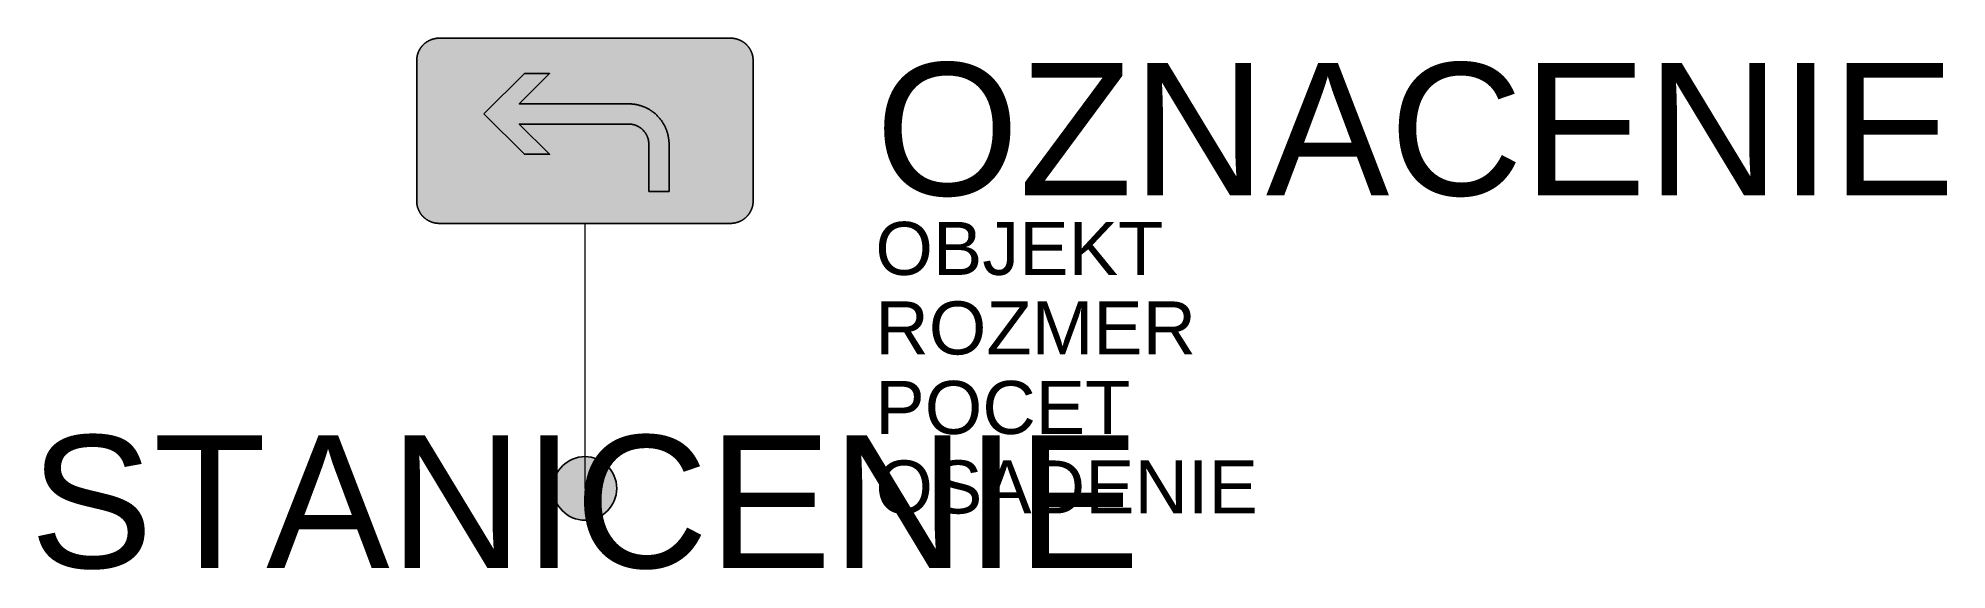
# Model space of a CAD drawing. Header units: metres. Extents: x -10.3 to 25.7, y -1.5 to 8.5.
import ezdxf
from ezdxf.enums import TextEntityAlignment as Align

# ---------------------------------------------------------------- set-up
doc = ezdxf.new("R2010")
doc.units = ezdxf.units.M
doc.layers.get('Defpoints').update_dxf_attribs({"color": 140, "lineweight": 5})
doc.styles.get("Standard").update_dxf_attribs({"font": 'arial.ttf'})

msp = doc.modelspace()

# ---------------------------------------------------------------- hatches: boundary and pattern name
at = {"true_color": 0xf1efea}
msp.add_hatch(color=7, dxfattribs=at).paths.add_polyline_path([(-2.752, 5), (-2.757, 5), (-2.762, 5), (-2.767, 5), (-2.773, 5), (-2.778, 5.001), (-2.783, 5.001), (-2.788, 5.002), (-2.793, 5.002), (-2.799, 5.003), (-2.804, 5.003), (-2.809, 5.004), (-2.814, 5.005), (-2.819, 5.005), (-2.824, 5.006), (-2.83, 5.007), (-2.835, 5.008), (-2.84, 5.009), (-2.845, 5.01), (-2.85, 5.012), (-2.855, 5.013), (-2.86, 5.014), (-2.865, 5.015), (-2.87, 5.017), (-2.875, 5.018), (-2.88, 5.02), (-2.885, 5.021), (-2.89, 5.023), (-2.894, 5.025), (-2.899, 5.027), (-2.904, 5.028), (-2.909, 5.03), (-2.914, 5.032), (-2.918, 5.034), (-2.923, 5.036), (-2.928, 5.038), (-2.933, 5.041), (-2.937, 5.043), (-2.942, 5.045), (-2.946, 5.047), (-2.951, 5.05), (-2.956, 5.052), (-2.96, 5.055), (-2.965, 5.057), (-2.969, 5.06), (-2.973, 5.063), (-2.978, 5.065), (-2.982, 5.068), (-2.987, 5.071), (-2.991, 5.074), (-2.995, 5.077), (-2.999, 5.08), (-3.004, 5.083), (-3.008, 5.086), (-3.012, 5.089), (-3.016, 5.093), (-3.02, 5.096), (-3.024, 5.099), (-3.028, 5.103), (-3.032, 5.106), (-3.036, 5.109), (-3.04, 5.113), (-3.044, 5.117), (-3.047, 5.12), (-3.051, 5.124), (-3.055, 5.128), (-3.058, 5.131), (-3.062, 5.135), (-3.065, 5.139), (-3.069, 5.143), (-3.072, 5.147), (-3.076, 5.151), (-3.079, 5.155), (-3.082, 5.159), (-3.086, 5.163), (-3.089, 5.167), (-3.092, 5.171), (-3.095, 5.176), (-3.098, 5.18), (-3.101, 5.184), (-3.104, 5.188), (-3.107, 5.193), (-3.109, 5.197), (-3.112, 5.201), (-3.115, 5.206), (-3.118, 5.21), (-3.12, 5.215), (-3.123, 5.219), (-3.125, 5.224), (-3.128, 5.229), (-3.13, 5.233), (-3.132, 5.238), (-3.134, 5.242), (-3.137, 5.247), (-3.139, 5.252), (-3.141, 5.256), (-3.143, 5.261), (-3.145, 5.266), (-3.147, 5.271), (-3.148, 5.276), (-3.15, 5.281), (-3.152, 5.285), (-3.154, 5.29), (-3.155, 5.295), (-3.157, 5.3), (-3.158, 5.305), (-3.16, 5.31), (-3.161, 5.315), (-3.162, 5.32), (-3.164, 5.325), (-3.165, 5.33), (-3.166, 5.335), (-3.167, 5.34), (-3.168, 5.345), (-3.169, 5.351), (-3.17, 5.356), (-3.17, 5.361), (-3.171, 5.366), (-3.172, 5.371), (-3.172, 5.376), (-3.173, 5.381), (-3.173, 5.387), (-3.174, 5.392), (-3.174, 5.397), (-3.174, 5.402), (-3.175, 5.408), (-3.175, 5.413), (-3.175, 5.418), (-3.175, 5.423), (-3.175, 8.069), (-3.175, 8.074), (-3.175, 8.08), (-3.175, 8.085), (-3.174, 8.09), (-3.174, 8.095), (-3.174, 8.101), (-3.173, 8.106), (-3.173, 8.111), (-3.172, 8.116), (-3.172, 8.121), (-3.171, 8.126), (-3.17, 8.132), (-3.17, 8.137), (-3.169, 8.142), (-3.168, 8.147), (-3.167, 8.152), (-3.166, 8.157), (-3.165, 8.162), (-3.164, 8.167), (-3.162, 8.172), (-3.161, 8.177), (-3.16, 8.182), (-3.158, 8.187), (-3.157, 8.192), (-3.155, 8.197), (-3.154, 8.202), (-3.152, 8.207), (-3.15, 8.212), (-3.148, 8.217), (-3.147, 8.222), (-3.145, 8.226), (-3.143, 8.231), (-3.141, 8.236), (-3.139, 8.241), (-3.137, 8.245), (-3.134, 8.25), (-3.132, 8.255), (-3.13, 8.259), (-3.128, 8.264), (-3.125, 8.268), (-3.123, 8.273), (-3.12, 8.278), (-3.118, 8.282), (-3.115, 8.286), (-3.112, 8.291), (-3.109, 8.295), (-3.107, 8.3), (-3.104, 8.304), (-3.101, 8.308), (-3.098, 8.313), (-3.095, 8.317), (-3.092, 8.321), (-3.089, 8.325), (-3.086, 8.329), (-3.082, 8.333), (-3.079, 8.337), (-3.076, 8.341), (-3.072, 8.345), (-3.069, 8.349), (-3.065, 8.353), (-3.062, 8.357), (-3.058, 8.361), (-3.055, 8.365), (-3.051, 8.368), (-3.047, 8.372), (-3.044, 8.376), (-3.04, 8.379), (-3.036, 8.383), (-3.032, 8.386), (-3.028, 8.39), (-3.024, 8.393), (-3.02, 8.397), (-3.016, 8.4), (-3.012, 8.403), (-3.008, 8.406), (-3.004, 8.409), (-2.999, 8.412), (-2.995, 8.415), (-2.991, 8.418), (-2.987, 8.421), (-2.982, 8.424), (-2.978, 8.427), (-2.973, 8.43), (-2.969, 8.432), (-2.965, 8.435), (-2.96, 8.438), (-2.956, 8.44), (-2.951, 8.443), (-2.946, 8.445), (-2.942, 8.447), (-2.937, 8.45), (-2.933, 8.452), (-2.928, 8.454), (-2.923, 8.456), (-2.918, 8.458), (-2.914, 8.46), (-2.909, 8.462), (-2.904, 8.464), (-2.899, 8.466), (-2.894, 8.468), (-2.89, 8.469), (-2.885, 8.471), (-2.88, 8.473), (-2.875, 8.474), (-2.87, 8.476), (-2.865, 8.477), (-2.86, 8.478), (-2.855, 8.48), (-2.85, 8.481), (-2.845, 8.482), (-2.84, 8.483), (-2.835, 8.484), (-2.83, 8.485), (-2.824, 8.486), (-2.819, 8.487), (-2.814, 8.488), (-2.809, 8.489), (-2.804, 8.489), (-2.799, 8.49), (-2.793, 8.49), (-2.788, 8.491), (-2.783, 8.491), (-2.778, 8.492), (-2.773, 8.492), (-2.767, 8.492), (-2.762, 8.492), (-2.757, 8.492), (-2.752, 8.492), (2.752, 8.493), (2.757, 8.492), (2.762, 8.492), (2.767, 8.492), (2.773, 8.492), (2.778, 8.492), (2.783, 8.491), (2.788, 8.491), (2.793, 8.49), (2.799, 8.49), (2.804, 8.489), (2.809, 8.489), (2.814, 8.488), (2.819, 8.487), (2.824, 8.486), (2.83, 8.485), (2.835, 8.484), (2.84, 8.483), (2.845, 8.482), (2.85, 8.481), (2.855, 8.48), (2.86, 8.478), (2.865, 8.477), (2.87, 8.476), (2.875, 8.474), (2.88, 8.473), (2.885, 8.471), (2.89, 8.469), (2.894, 8.468), (2.899, 8.466), (2.904, 8.464), (2.909, 8.462), (2.914, 8.46), (2.918, 8.458), (2.923, 8.456), (2.928, 8.454), (2.933, 8.452), (2.937, 8.45), (2.942, 8.447), (2.946, 8.445), (2.951, 8.443), (2.956, 8.44), (2.96, 8.438), (2.965, 8.435), (2.969, 8.432), (2.973, 8.43), (2.978, 8.427), (2.982, 8.424), (2.987, 8.421), (2.991, 8.418), (2.995, 8.415), (2.999, 8.412), (3.003, 8.409), (3.008, 8.406), (3.012, 8.403), (3.016, 8.4), (3.02, 8.397), (3.024, 8.393), (3.028, 8.39), (3.032, 8.386), (3.036, 8.383), (3.04, 8.379), (3.044, 8.376), (3.047, 8.372), (3.051, 8.368), (3.055, 8.365), (3.058, 8.361), (3.062, 8.357), (3.065, 8.353), (3.069, 8.349), (3.072, 8.345), (3.076, 8.341), (3.079, 8.337), (3.082, 8.333), (3.086, 8.329), (3.089, 8.325), (3.092, 8.321), (3.095, 8.317), (3.098, 8.313), (3.101, 8.308), (3.104, 8.304), (3.107, 8.3), (3.109, 8.295), (3.112, 8.291), (3.115, 8.286), (3.118, 8.282), (3.12, 8.278), (3.123, 8.273), (3.125, 8.268), (3.128, 8.264), (3.13, 8.259), (3.132, 8.255), (3.134, 8.25), (3.137, 8.245), (3.139, 8.241), (3.141, 8.236), (3.143, 8.231), (3.145, 8.226), (3.147, 8.222), (3.148, 8.217), (3.15, 8.212), (3.152, 8.207), (3.154, 8.202), (3.155, 8.197), (3.157, 8.192), (3.158, 8.187), (3.16, 8.182), (3.161, 8.177), (3.162, 8.172), (3.163, 8.167), (3.165, 8.162), (3.166, 8.157), (3.167, 8.152), (3.168, 8.147), (3.169, 8.142), (3.17, 8.137), (3.17, 8.132), (3.171, 8.126), (3.172, 8.121), (3.172, 8.116), (3.173, 8.111), (3.173, 8.106), (3.174, 8.101), (3.174, 8.095), (3.174, 8.09), (3.175, 8.085), (3.175, 8.08), (3.175, 8.074), (3.175, 8.069), (3.175, 5.423), (3.175, 5.418), (3.175, 5.413), (3.175, 5.408), (3.174, 5.402), (3.174, 5.397), (3.174, 5.392), (3.173, 5.387), (3.173, 5.381), (3.172, 5.376), (3.172, 5.371), (3.171, 5.366), (3.17, 5.361), (3.17, 5.356), (3.169, 5.351), (3.168, 5.345), (3.167, 5.34), (3.166, 5.335), (3.165, 5.33), (3.163, 5.325), (3.162, 5.32), (3.161, 5.315), (3.16, 5.31), (3.158, 5.305), (3.157, 5.3), (3.155, 5.295), (3.154, 5.29), (3.152, 5.285), (3.15, 5.281), (3.148, 5.276), (3.147, 5.271), (3.145, 5.266), (3.143, 5.261), (3.141, 5.256), (3.139, 5.252), (3.137, 5.247), (3.134, 5.242), (3.132, 5.238), (3.13, 5.233), (3.128, 5.229), (3.125, 5.224), (3.123, 5.219), (3.12, 5.215), (3.118, 5.21), (3.115, 5.206), (3.112, 5.201), (3.109, 5.197), (3.107, 5.193), (3.104, 5.188), (3.101, 5.184), (3.098, 5.18), (3.095, 5.176), (3.092, 5.171), (3.089, 5.167), (3.086, 5.163), (3.082, 5.159), (3.079, 5.155), (3.076, 5.151), (3.072, 5.147), (3.069, 5.143), (3.065, 5.139), (3.062, 5.135), (3.058, 5.131), (3.055, 5.128), (3.051, 5.124), (3.047, 5.12), (3.044, 5.117), (3.04, 5.113), (3.036, 5.109), (3.032, 5.106), (3.028, 5.103), (3.024, 5.099), (3.02, 5.096), (3.016, 5.093), (3.012, 5.089), (3.008, 5.086), (3.003, 5.083), (2.999, 5.08), (2.995, 5.077), (2.991, 5.074), (2.987, 5.071), (2.982, 5.068), (2.978, 5.065), (2.973, 5.063), (2.969, 5.06), (2.965, 5.057), (2.96, 5.055), (2.956, 5.052), (2.951, 5.05), (2.946, 5.047), (2.942, 5.045), (2.937, 5.043), (2.933, 5.041), (2.928, 5.038), (2.923, 5.036), (2.918, 5.034), (2.914, 5.032), (2.909, 5.03), (2.904, 5.028), (2.899, 5.027), (2.894, 5.025), (2.89, 5.023), (2.885, 5.021), (2.88, 5.02), (2.875, 5.018), (2.87, 5.017), (2.865, 5.015), (2.86, 5.014), (2.855, 5.013), (2.85, 5.012), (2.845, 5.01), (2.84, 5.009), (2.835, 5.008), (2.83, 5.007), (2.824, 5.006), (2.819, 5.005), (2.814, 5.005), (2.809, 5.004), (2.804, 5.003), (2.799, 5.003), (2.793, 5.002), (2.788, 5.002), (2.783, 5.001), (2.778, 5.001), (2.773, 5), (2.767, 5), (2.762, 5), (2.757, 5), (2.752, 5)])
at = {"true_color": 0x9b9b9b}
h = msp.add_hatch(color=253, dxfattribs=at)
h.paths.add_polyline_path([(-2.752, 5.106), (-2.76, 5.106), (-2.768, 5.106), (-2.776, 5.107), (-2.784, 5.107), (-2.792, 5.108), (-2.8, 5.109), (-2.808, 5.111), (-2.816, 5.112), (-2.823, 5.114), (-2.831, 5.116), (-2.839, 5.118), (-2.846, 5.12), (-2.854, 5.122), (-2.861, 5.125), (-2.868, 5.128), (-2.875, 5.131), (-2.882, 5.134), (-2.889, 5.137), (-2.896, 5.141), (-2.903, 5.144), (-2.91, 5.148), (-2.916, 5.152), (-2.923, 5.156), (-2.929, 5.16), (-2.935, 5.164), (-2.942, 5.169), (-2.948, 5.174), (-2.954, 5.178), (-2.959, 5.183), (-2.965, 5.188), (-2.971, 5.193), (-2.976, 5.199), (-2.981, 5.204), (-2.987, 5.21), (-2.992, 5.215), (-2.997, 5.221), (-3.001, 5.227), (-3.006, 5.233), (-3.011, 5.239), (-3.015, 5.246), (-3.019, 5.252), (-3.023, 5.259), (-3.027, 5.265), (-3.031, 5.272), (-3.034, 5.279), (-3.038, 5.286), (-3.041, 5.293), (-3.044, 5.3), (-3.047, 5.307), (-3.05, 5.314), (-3.052, 5.321), (-3.055, 5.329), (-3.057, 5.336), (-3.059, 5.344), (-3.061, 5.352), (-3.063, 5.359), (-3.064, 5.367), (-3.066, 5.375), (-3.067, 5.383), (-3.068, 5.391), (-3.068, 5.399), (-3.069, 5.407), (-3.069, 5.415), (-3.069, 5.423), (-3.069, 8.069), (-3.069, 8.077), (-3.069, 8.085), (-3.068, 8.094), (-3.068, 8.102), (-3.067, 8.11), (-3.066, 8.117), (-3.064, 8.125), (-3.063, 8.133), (-3.061, 8.141), (-3.059, 8.149), (-3.057, 8.156), (-3.055, 8.164), (-3.052, 8.171), (-3.05, 8.178), (-3.047, 8.186), (-3.044, 8.193), (-3.041, 8.2), (-3.038, 8.207), (-3.034, 8.214), (-3.031, 8.22), (-3.027, 8.227), (-3.023, 8.234), (-3.019, 8.24), (-3.015, 8.247), (-3.011, 8.253), (-3.006, 8.259), (-3.001, 8.265), (-2.997, 8.271), (-2.992, 8.277), (-2.987, 8.283), (-2.981, 8.288), (-2.976, 8.294), (-2.971, 8.299), (-2.965, 8.304), (-2.959, 8.309), (-2.954, 8.314), (-2.948, 8.319), (-2.942, 8.324), (-2.935, 8.328), (-2.929, 8.332), (-2.923, 8.337), (-2.916, 8.341), (-2.91, 8.345), (-2.903, 8.348), (-2.896, 8.352), (-2.889, 8.355), (-2.882, 8.359), (-2.875, 8.362), (-2.868, 8.365), (-2.861, 8.367), (-2.854, 8.37), (-2.846, 8.372), (-2.839, 8.375), (-2.831, 8.377), (-2.823, 8.378), (-2.816, 8.38), (-2.808, 8.382), (-2.8, 8.383), (-2.792, 8.384), (-2.784, 8.385), (-2.776, 8.386), (-2.768, 8.386), (-2.76, 8.387), (-2.752, 8.387), (2.752, 8.387), (2.76, 8.387), (2.768, 8.386), (2.776, 8.386), (2.784, 8.385), (2.792, 8.384), (2.8, 8.383), (2.808, 8.382), (2.816, 8.38), (2.823, 8.378), (2.831, 8.377), (2.839, 8.375), (2.846, 8.372), (2.853, 8.37), (2.861, 8.367), (2.868, 8.365), (2.875, 8.362), (2.882, 8.359), (2.889, 8.355), (2.896, 8.352), (2.903, 8.348), (2.91, 8.345), (2.916, 8.341), (2.923, 8.337), (2.929, 8.332), (2.935, 8.328), (2.942, 8.324), (2.948, 8.319), (2.954, 8.314), (2.959, 8.309), (2.965, 8.304), (2.971, 8.299), (2.976, 8.294), (2.981, 8.288), (2.987, 8.283), (2.992, 8.277), (2.997, 8.271), (3.001, 8.265), (3.006, 8.259), (3.011, 8.253), (3.015, 8.247), (3.019, 8.24), (3.023, 8.234), (3.027, 8.227), (3.031, 8.22), (3.034, 8.214), (3.038, 8.207), (3.041, 8.2), (3.044, 8.193), (3.047, 8.186), (3.05, 8.178), (3.052, 8.171), (3.055, 8.164), (3.057, 8.156), (3.059, 8.149), (3.061, 8.141), (3.063, 8.133), (3.064, 8.125), (3.066, 8.117), (3.067, 8.11), (3.068, 8.102), (3.068, 8.094), (3.069, 8.085), (3.069, 8.077), (3.069, 8.069), (3.069, 5.423), (3.069, 5.415), (3.069, 5.407), (3.068, 5.399), (3.068, 5.391), (3.067, 5.383), (3.066, 5.375), (3.064, 5.367), (3.063, 5.359), (3.061, 5.352), (3.059, 5.344), (3.057, 5.336), (3.055, 5.329), (3.052, 5.321), (3.05, 5.314), (3.047, 5.307), (3.044, 5.3), (3.041, 5.293), (3.038, 5.286), (3.034, 5.279), (3.031, 5.272), (3.027, 5.265), (3.023, 5.259), (3.019, 5.252), (3.015, 5.246), (3.011, 5.239), (3.006, 5.233), (3.001, 5.227), (2.997, 5.221), (2.992, 5.215), (2.987, 5.21), (2.981, 5.204), (2.976, 5.199), (2.971, 5.193), (2.965, 5.188), (2.959, 5.183), (2.954, 5.178), (2.948, 5.174), (2.942, 5.169), (2.935, 5.164), (2.929, 5.16), (2.923, 5.156), (2.916, 5.152), (2.91, 5.148), (2.903, 5.144), (2.896, 5.141), (2.889, 5.137), (2.882, 5.134), (2.875, 5.131), (2.868, 5.128), (2.861, 5.125), (2.853, 5.122), (2.846, 5.12), (2.839, 5.118), (2.831, 5.116), (2.823, 5.114), (2.816, 5.112), (2.808, 5.111), (2.8, 5.109), (2.792, 5.108), (2.784, 5.107), (2.776, 5.107), (2.768, 5.106), (2.76, 5.106), (2.752, 5.106)])
h.paths.add_polyline_path([(-2.752, 5.265), (-2.756, 5.265), (-2.76, 5.265), (-2.764, 5.265), (-2.768, 5.265), (-2.772, 5.266), (-2.776, 5.266), (-2.78, 5.267), (-2.784, 5.268), (-2.788, 5.269), (-2.791, 5.27), (-2.795, 5.271), (-2.799, 5.272), (-2.803, 5.273), (-2.806, 5.274), (-2.81, 5.276), (-2.813, 5.277), (-2.817, 5.279), (-2.82, 5.28), (-2.824, 5.282), (-2.827, 5.284), (-2.831, 5.286), (-2.834, 5.288), (-2.837, 5.29), (-2.84, 5.292), (-2.844, 5.294), (-2.847, 5.296), (-2.85, 5.298), (-2.853, 5.301), (-2.856, 5.303), (-2.858, 5.306), (-2.861, 5.308), (-2.864, 5.311), (-2.867, 5.314), (-2.869, 5.317), (-2.872, 5.319), (-2.874, 5.322), (-2.877, 5.325), (-2.879, 5.328), (-2.881, 5.331), (-2.883, 5.335), (-2.885, 5.338), (-2.887, 5.341), (-2.889, 5.344), (-2.891, 5.348), (-2.893, 5.351), (-2.895, 5.354), (-2.896, 5.358), (-2.898, 5.361), (-2.899, 5.365), (-2.901, 5.369), (-2.902, 5.372), (-2.903, 5.376), (-2.904, 5.38), (-2.905, 5.384), (-2.906, 5.387), (-2.907, 5.391), (-2.908, 5.395), (-2.909, 5.399), (-2.909, 5.403), (-2.91, 5.407), (-2.91, 5.411), (-2.91, 5.415), (-2.91, 5.419), (-2.91, 5.423), (-2.91, 8.069), (-2.91, 8.073), (-2.91, 8.077), (-2.91, 8.081), (-2.91, 8.085), (-2.909, 8.089), (-2.909, 8.093), (-2.908, 8.097), (-2.907, 8.101), (-2.906, 8.105), (-2.905, 8.109), (-2.904, 8.113), (-2.903, 8.116), (-2.902, 8.12), (-2.901, 8.124), (-2.899, 8.127), (-2.898, 8.131), (-2.896, 8.134), (-2.895, 8.138), (-2.893, 8.141), (-2.891, 8.145), (-2.889, 8.148), (-2.887, 8.151), (-2.885, 8.155), (-2.883, 8.158), (-2.881, 8.161), (-2.879, 8.164), (-2.877, 8.167), (-2.874, 8.17), (-2.872, 8.173), (-2.869, 8.176), (-2.867, 8.179), (-2.864, 8.181), (-2.861, 8.184), (-2.858, 8.187), (-2.856, 8.189), (-2.853, 8.192), (-2.85, 8.194), (-2.847, 8.196), (-2.844, 8.199), (-2.84, 8.201), (-2.837, 8.203), (-2.834, 8.205), (-2.831, 8.207), (-2.827, 8.209), (-2.824, 8.211), (-2.82, 8.212), (-2.817, 8.214), (-2.813, 8.215), (-2.81, 8.217), (-2.806, 8.218), (-2.803, 8.22), (-2.799, 8.221), (-2.795, 8.222), (-2.791, 8.223), (-2.788, 8.224), (-2.784, 8.225), (-2.78, 8.225), (-2.776, 8.226), (-2.772, 8.227), (-2.768, 8.227), (-2.764, 8.227), (-2.76, 8.228), (-2.756, 8.228), (-2.752, 8.228), (2.752, 8.228), (2.756, 8.228), (2.76, 8.228), (2.764, 8.227), (2.768, 8.227), (2.772, 8.227), (2.776, 8.226), (2.78, 8.225), (2.784, 8.225), (2.787, 8.224), (2.791, 8.223), (2.795, 8.222), (2.799, 8.221), (2.803, 8.22), (2.806, 8.218), (2.81, 8.217), (2.813, 8.215), (2.817, 8.214), (2.82, 8.212), (2.824, 8.211), (2.827, 8.209), (2.831, 8.207), (2.834, 8.205), (2.837, 8.203), (2.84, 8.201), (2.844, 8.199), (2.847, 8.196), (2.85, 8.194), (2.853, 8.192), (2.856, 8.189), (2.858, 8.187), (2.861, 8.184), (2.864, 8.181), (2.867, 8.179), (2.869, 8.176), (2.872, 8.173), (2.874, 8.17), (2.877, 8.167), (2.879, 8.164), (2.881, 8.161), (2.883, 8.158), (2.885, 8.155), (2.887, 8.151), (2.889, 8.148), (2.891, 8.145), (2.893, 8.141), (2.895, 8.138), (2.896, 8.134), (2.898, 8.131), (2.899, 8.127), (2.901, 8.124), (2.902, 8.12), (2.903, 8.116), (2.904, 8.113), (2.905, 8.109), (2.906, 8.105), (2.907, 8.101), (2.908, 8.097), (2.909, 8.093), (2.909, 8.089), (2.91, 8.085), (2.91, 8.081), (2.91, 8.077), (2.91, 8.073), (2.91, 8.069), (2.91, 5.423), (2.91, 5.419), (2.91, 5.415), (2.91, 5.411), (2.91, 5.407), (2.909, 5.403), (2.909, 5.399), (2.908, 5.395), (2.907, 5.391), (2.906, 5.387), (2.905, 5.384), (2.904, 5.38), (2.903, 5.376), (2.902, 5.372), (2.901, 5.369), (2.899, 5.365), (2.898, 5.361), (2.896, 5.358), (2.895, 5.354), (2.893, 5.351), (2.891, 5.348), (2.889, 5.344), (2.887, 5.341), (2.885, 5.338), (2.883, 5.335), (2.881, 5.331), (2.879, 5.328), (2.877, 5.325), (2.874, 5.322), (2.872, 5.319), (2.869, 5.317), (2.867, 5.314), (2.864, 5.311), (2.861, 5.308), (2.858, 5.306), (2.856, 5.303), (2.853, 5.301), (2.85, 5.298), (2.847, 5.296), (2.844, 5.294), (2.84, 5.292), (2.837, 5.29), (2.834, 5.288), (2.831, 5.286), (2.827, 5.284), (2.824, 5.282), (2.82, 5.28), (2.817, 5.279), (2.813, 5.277), (2.81, 5.276), (2.806, 5.274), (2.803, 5.273), (2.799, 5.272), (2.795, 5.271), (2.791, 5.27), (2.787, 5.269), (2.784, 5.268), (2.78, 5.267), (2.776, 5.266), (2.772, 5.266), (2.768, 5.265), (2.764, 5.265), (2.76, 5.265), (2.756, 5.265), (2.752, 5.265)], flags=16)
msp.add_hatch(color=253, dxfattribs=at).paths.add_polyline_path([(-1.905, 7.064), (-1.143, 7.826), (-0.667, 7.826), (-1.238, 7.254), (0.826, 7.254), (0.835, 7.254), (0.844, 7.254), (0.854, 7.254), (0.863, 7.253), (0.873, 7.253), (0.882, 7.252), (0.891, 7.251), (0.901, 7.25), (0.91, 7.249), (0.919, 7.248), (0.929, 7.247), (0.938, 7.246), (0.947, 7.244), (0.956, 7.243), (0.966, 7.241), (0.975, 7.239), (0.984, 7.238), (0.993, 7.236), (1.002, 7.233), (1.011, 7.231), (1.02, 7.229), (1.029, 7.226), (1.038, 7.224), (1.047, 7.221), (1.056, 7.218), (1.065, 7.216), (1.074, 7.213), (1.082, 7.21), (1.091, 7.206), (1.1, 7.203), (1.108, 7.2), (1.117, 7.196), (1.126, 7.193), (1.134, 7.189), (1.143, 7.185), (1.151, 7.181), (1.159, 7.177), (1.168, 7.173), (1.176, 7.169), (1.184, 7.164), (1.193, 7.16), (1.201, 7.155), (1.209, 7.151), (1.217, 7.146), (1.225, 7.141), (1.233, 7.136), (1.24, 7.131), (1.248, 7.126), (1.256, 7.121), (1.264, 7.116), (1.271, 7.11), (1.279, 7.105), (1.286, 7.099), (1.294, 7.093), (1.301, 7.088), (1.308, 7.082), (1.316, 7.076), (1.323, 7.07), (1.33, 7.063), (1.337, 7.057), (1.344, 7.051), (1.351, 7.044), (1.358, 7.038), (1.364, 7.031), (1.371, 7.024), (1.378, 7.017), (1.384, 7.011), (1.39, 7.004), (1.397, 6.997), (1.403, 6.99), (1.409, 6.982), (1.415, 6.975), (1.421, 6.968), (1.427, 6.96), (1.432, 6.953), (1.438, 6.946), (1.444, 6.938), (1.449, 6.93), (1.454, 6.923), (1.459, 6.915), (1.465, 6.907), (1.47, 6.899), (1.475, 6.891), (1.479, 6.883), (1.484, 6.875), (1.489, 6.867), (1.493, 6.859), (1.498, 6.851), (1.502, 6.843), (1.506, 6.835), (1.51, 6.826), (1.514, 6.818), (1.518, 6.809), (1.522, 6.801), (1.526, 6.792), (1.529, 6.784), (1.533, 6.775), (1.536, 6.767), (1.54, 6.758), (1.543, 6.749), (1.546, 6.74), (1.549, 6.732), (1.552, 6.723), (1.555, 6.714), (1.557, 6.705), (1.56, 6.696), (1.562, 6.687), (1.565, 6.678), (1.567, 6.669), (1.569, 6.66), (1.571, 6.651), (1.573, 6.642), (1.574, 6.632), (1.576, 6.623), (1.578, 6.614), (1.579, 6.605), (1.58, 6.595), (1.582, 6.586), (1.583, 6.577), (1.584, 6.568), (1.585, 6.558), (1.585, 6.549), (1.586, 6.539), (1.587, 6.53), (1.587, 6.521), (1.587, 6.511), (1.587, 6.502), (1.587, 6.492), (1.588, 5.603), (1.207, 5.603), (1.207, 6.492), (1.206, 6.502), (1.206, 6.512), (1.205, 6.522), (1.204, 6.531), (1.203, 6.541), (1.202, 6.55), (1.201, 6.56), (1.199, 6.569), (1.197, 6.578), (1.195, 6.587), (1.192, 6.597), (1.189, 6.606), (1.186, 6.614), (1.183, 6.623), (1.18, 6.632), (1.177, 6.641), (1.173, 6.649), (1.169, 6.657), (1.165, 6.666), (1.161, 6.674), (1.156, 6.682), (1.151, 6.69), (1.146, 6.698), (1.141, 6.705), (1.136, 6.713), (1.131, 6.72), (1.125, 6.727), (1.119, 6.735), (1.114, 6.742), (1.107, 6.748), (1.101, 6.755), (1.095, 6.762), (1.088, 6.768), (1.082, 6.774), (1.075, 6.78), (1.068, 6.786), (1.061, 6.792), (1.053, 6.798), (1.046, 6.803), (1.039, 6.808), (1.031, 6.813), (1.023, 6.818), (1.015, 6.823), (1.007, 6.827), (0.999, 6.832), (0.991, 6.836), (0.982, 6.84), (0.974, 6.843), (0.965, 6.847), (0.956, 6.85), (0.948, 6.853), (0.939, 6.856), (0.93, 6.859), (0.921, 6.861), (0.912, 6.863), (0.902, 6.865), (0.893, 6.867), (0.884, 6.869), (0.874, 6.87), (0.864, 6.871), (0.855, 6.872), (0.845, 6.873), (0.835, 6.873), (0.825, 6.873), (-1.238, 6.873), (-0.667, 6.302), (-1.143, 6.302)])
h = msp.add_hatch(color=0)
h.dxf.hatch_style = 1
h.paths.add_polyline_path([(0.6, 0, 1), (-0.6, 0, 1)])

# ---------------------------------------------------------------- linework, layer by layer
at = {"lineweight": 9}
msp.add_line((0, 5), (0, 2.5), dxfattribs=at)
at = {"color": 0, "lineweight": 9}
msp.add_line((0, 2.5), (0, 0), dxfattribs=at)
at = {"color": 7, "true_color": 0xf1efea}
msp.add_lwpolyline([(-2.752, 5), (-2.757, 5), (-2.762, 5), (-2.767, 5), (-2.773, 5), (-2.778, 5.001), (-2.783, 5.001), (-2.788, 5.002), (-2.793, 5.002), (-2.799, 5.003), (-2.804, 5.003), (-2.809, 5.004), (-2.814, 5.005), (-2.819, 5.005), (-2.824, 5.006), (-2.83, 5.007), (-2.835, 5.008), (-2.84, 5.009), (-2.845, 5.01), (-2.85, 5.012), (-2.855, 5.013), (-2.86, 5.014), (-2.865, 5.015), (-2.87, 5.017), (-2.875, 5.018), (-2.88, 5.02), (-2.885, 5.021), (-2.89, 5.023), (-2.894, 5.025), (-2.899, 5.027), (-2.904, 5.028), (-2.909, 5.03), (-2.914, 5.032), (-2.918, 5.034), (-2.923, 5.036), (-2.928, 5.038), (-2.933, 5.041), (-2.937, 5.043), (-2.942, 5.045), (-2.946, 5.047), (-2.951, 5.05), (-2.956, 5.052), (-2.96, 5.055), (-2.965, 5.057), (-2.969, 5.06), (-2.973, 5.063), (-2.978, 5.065), (-2.982, 5.068), (-2.987, 5.071), (-2.991, 5.074), (-2.995, 5.077), (-2.999, 5.08), (-3.004, 5.083), (-3.008, 5.086), (-3.012, 5.089), (-3.016, 5.093), (-3.02, 5.096), (-3.024, 5.099), (-3.028, 5.103), (-3.032, 5.106), (-3.036, 5.109), (-3.04, 5.113), (-3.044, 5.117), (-3.047, 5.12), (-3.051, 5.124), (-3.055, 5.128), (-3.058, 5.131), (-3.062, 5.135), (-3.065, 5.139), (-3.069, 5.143), (-3.072, 5.147), (-3.076, 5.151), (-3.079, 5.155), (-3.082, 5.159), (-3.086, 5.163), (-3.089, 5.167), (-3.092, 5.171), (-3.095, 5.176), (-3.098, 5.18), (-3.101, 5.184), (-3.104, 5.188), (-3.107, 5.193), (-3.109, 5.197), (-3.112, 5.201), (-3.115, 5.206), (-3.118, 5.21), (-3.12, 5.215), (-3.123, 5.219), (-3.125, 5.224), (-3.128, 5.229), (-3.13, 5.233), (-3.132, 5.238), (-3.134, 5.242), (-3.137, 5.247), (-3.139, 5.252), (-3.141, 5.256), (-3.143, 5.261), (-3.145, 5.266), (-3.147, 5.271), (-3.148, 5.276), (-3.15, 5.281), (-3.152, 5.285), (-3.154, 5.29), (-3.155, 5.295), (-3.157, 5.3), (-3.158, 5.305), (-3.16, 5.31), (-3.161, 5.315), (-3.162, 5.32), (-3.164, 5.325), (-3.165, 5.33), (-3.166, 5.335), (-3.167, 5.34), (-3.168, 5.345), (-3.169, 5.351), (-3.17, 5.356), (-3.17, 5.361), (-3.171, 5.366), (-3.172, 5.371), (-3.172, 5.376), (-3.173, 5.381), (-3.173, 5.387), (-3.174, 5.392), (-3.174, 5.397), (-3.174, 5.402), (-3.175, 5.408), (-3.175, 5.413), (-3.175, 5.418), (-3.175, 5.423), (-3.175, 8.069), (-3.175, 8.074), (-3.175, 8.08), (-3.175, 8.085), (-3.174, 8.09), (-3.174, 8.095), (-3.174, 8.101), (-3.173, 8.106), (-3.173, 8.111), (-3.172, 8.116), (-3.172, 8.121), (-3.171, 8.126), (-3.17, 8.132), (-3.17, 8.137), (-3.169, 8.142), (-3.168, 8.147), (-3.167, 8.152), (-3.166, 8.157), (-3.165, 8.162), (-3.164, 8.167), (-3.162, 8.172), (-3.161, 8.177), (-3.16, 8.182), (-3.158, 8.187), (-3.157, 8.192), (-3.155, 8.197), (-3.154, 8.202), (-3.152, 8.207), (-3.15, 8.212), (-3.148, 8.217), (-3.147, 8.222), (-3.145, 8.226), (-3.143, 8.231), (-3.141, 8.236), (-3.139, 8.241), (-3.137, 8.245), (-3.134, 8.25), (-3.132, 8.255), (-3.13, 8.259), (-3.128, 8.264), (-3.125, 8.268), (-3.123, 8.273), (-3.12, 8.278), (-3.118, 8.282), (-3.115, 8.286), (-3.112, 8.291), (-3.109, 8.295), (-3.107, 8.3), (-3.104, 8.304), (-3.101, 8.308), (-3.098, 8.313), (-3.095, 8.317), (-3.092, 8.321), (-3.089, 8.325), (-3.086, 8.329), (-3.082, 8.333), (-3.079, 8.337), (-3.076, 8.341), (-3.072, 8.345), (-3.069, 8.349), (-3.065, 8.353), (-3.062, 8.357), (-3.058, 8.361), (-3.055, 8.365), (-3.051, 8.368), (-3.047, 8.372), (-3.044, 8.376), (-3.04, 8.379), (-3.036, 8.383), (-3.032, 8.386), (-3.028, 8.39), (-3.024, 8.393), (-3.02, 8.397), (-3.016, 8.4), (-3.012, 8.403), (-3.008, 8.406), (-3.004, 8.409), (-2.999, 8.412), (-2.995, 8.415), (-2.991, 8.418), (-2.987, 8.421), (-2.982, 8.424), (-2.978, 8.427), (-2.973, 8.43), (-2.969, 8.432), (-2.965, 8.435), (-2.96, 8.438), (-2.956, 8.44), (-2.951, 8.443), (-2.946, 8.445), (-2.942, 8.447), (-2.937, 8.45), (-2.933, 8.452), (-2.928, 8.454), (-2.923, 8.456), (-2.918, 8.458), (-2.914, 8.46), (-2.909, 8.462), (-2.904, 8.464), (-2.899, 8.466), (-2.894, 8.468), (-2.89, 8.469), (-2.885, 8.471), (-2.88, 8.473), (-2.875, 8.474), (-2.87, 8.476), (-2.865, 8.477), (-2.86, 8.478), (-2.855, 8.48), (-2.85, 8.481), (-2.845, 8.482), (-2.84, 8.483), (-2.835, 8.484), (-2.83, 8.485), (-2.824, 8.486), (-2.819, 8.487), (-2.814, 8.488), (-2.809, 8.489), (-2.804, 8.489), (-2.799, 8.49), (-2.793, 8.49), (-2.788, 8.491), (-2.783, 8.491), (-2.778, 8.492), (-2.773, 8.492), (-2.767, 8.492), (-2.762, 8.492), (-2.757, 8.492), (-2.752, 8.492), (2.752, 8.493), (2.757, 8.492), (2.762, 8.492), (2.767, 8.492), (2.773, 8.492), (2.778, 8.492), (2.783, 8.491), (2.788, 8.491), (2.793, 8.49), (2.799, 8.49), (2.804, 8.489), (2.809, 8.489), (2.814, 8.488), (2.819, 8.487), (2.824, 8.486), (2.83, 8.485), (2.835, 8.484), (2.84, 8.483), (2.845, 8.482), (2.85, 8.481), (2.855, 8.48), (2.86, 8.478), (2.865, 8.477), (2.87, 8.476), (2.875, 8.474), (2.88, 8.473), (2.885, 8.471), (2.89, 8.469), (2.894, 8.468), (2.899, 8.466), (2.904, 8.464), (2.909, 8.462), (2.914, 8.46), (2.918, 8.458), (2.923, 8.456), (2.928, 8.454), (2.933, 8.452), (2.937, 8.45), (2.942, 8.447), (2.946, 8.445), (2.951, 8.443), (2.956, 8.44), (2.96, 8.438), (2.965, 8.435), (2.969, 8.432), (2.973, 8.43), (2.978, 8.427), (2.982, 8.424), (2.987, 8.421), (2.991, 8.418), (2.995, 8.415), (2.999, 8.412), (3.003, 8.409), (3.008, 8.406), (3.012, 8.403), (3.016, 8.4), (3.02, 8.397), (3.024, 8.393), (3.028, 8.39), (3.032, 8.386), (3.036, 8.383), (3.04, 8.379), (3.044, 8.376), (3.047, 8.372), (3.051, 8.368), (3.055, 8.365), (3.058, 8.361), (3.062, 8.357), (3.065, 8.353), (3.069, 8.349), (3.072, 8.345), (3.076, 8.341), (3.079, 8.337), (3.082, 8.333), (3.086, 8.329), (3.089, 8.325), (3.092, 8.321), (3.095, 8.317), (3.098, 8.313), (3.101, 8.308), (3.104, 8.304), (3.107, 8.3), (3.109, 8.295), (3.112, 8.291), (3.115, 8.286), (3.118, 8.282), (3.12, 8.278), (3.123, 8.273), (3.125, 8.268), (3.128, 8.264), (3.13, 8.259), (3.132, 8.255), (3.134, 8.25), (3.137, 8.245), (3.139, 8.241), (3.141, 8.236), (3.143, 8.231), (3.145, 8.226), (3.147, 8.222), (3.148, 8.217), (3.15, 8.212), (3.152, 8.207), (3.154, 8.202), (3.155, 8.197), (3.157, 8.192), (3.158, 8.187), (3.16, 8.182), (3.161, 8.177), (3.162, 8.172), (3.163, 8.167), (3.165, 8.162), (3.166, 8.157), (3.167, 8.152), (3.168, 8.147), (3.169, 8.142), (3.17, 8.137), (3.17, 8.132), (3.171, 8.126), (3.172, 8.121), (3.172, 8.116), (3.173, 8.111), (3.173, 8.106), (3.174, 8.101), (3.174, 8.095), (3.174, 8.09), (3.175, 8.085), (3.175, 8.08), (3.175, 8.074), (3.175, 8.069), (3.175, 5.423), (3.175, 5.418), (3.175, 5.413), (3.175, 5.408), (3.174, 5.402), (3.174, 5.397), (3.174, 5.392), (3.173, 5.387), (3.173, 5.381), (3.172, 5.376), (3.172, 5.371), (3.171, 5.366), (3.17, 5.361), (3.17, 5.356), (3.169, 5.351), (3.168, 5.345), (3.167, 5.34), (3.166, 5.335), (3.165, 5.33), (3.163, 5.325), (3.162, 5.32), (3.161, 5.315), (3.16, 5.31), (3.158, 5.305), (3.157, 5.3), (3.155, 5.295), (3.154, 5.29), (3.152, 5.285), (3.15, 5.281), (3.148, 5.276), (3.147, 5.271), (3.145, 5.266), (3.143, 5.261), (3.141, 5.256), (3.139, 5.252), (3.137, 5.247), (3.134, 5.242), (3.132, 5.238), (3.13, 5.233), (3.128, 5.229), (3.125, 5.224), (3.123, 5.219), (3.12, 5.215), (3.118, 5.21), (3.115, 5.206), (3.112, 5.201), (3.109, 5.197), (3.107, 5.193), (3.104, 5.188), (3.101, 5.184), (3.098, 5.18), (3.095, 5.176), (3.092, 5.171), (3.089, 5.167), (3.086, 5.163), (3.082, 5.159), (3.079, 5.155), (3.076, 5.151), (3.072, 5.147), (3.069, 5.143), (3.065, 5.139), (3.062, 5.135), (3.058, 5.131), (3.055, 5.128), (3.051, 5.124), (3.047, 5.12), (3.044, 5.117), (3.04, 5.113), (3.036, 5.109), (3.032, 5.106), (3.028, 5.103), (3.024, 5.099), (3.02, 5.096), (3.016, 5.093), (3.012, 5.089), (3.008, 5.086), (3.003, 5.083), (2.999, 5.08), (2.995, 5.077), (2.991, 5.074), (2.987, 5.071), (2.982, 5.068), (2.978, 5.065), (2.973, 5.063), (2.969, 5.06), (2.965, 5.057), (2.96, 5.055), (2.956, 5.052), (2.951, 5.05), (2.946, 5.047), (2.942, 5.045), (2.937, 5.043), (2.933, 5.041), (2.928, 5.038), (2.923, 5.036), (2.918, 5.034), (2.914, 5.032), (2.909, 5.03), (2.904, 5.028), (2.899, 5.027), (2.894, 5.025), (2.89, 5.023), (2.885, 5.021), (2.88, 5.02), (2.875, 5.018), (2.87, 5.017), (2.865, 5.015), (2.86, 5.014), (2.855, 5.013), (2.85, 5.012), (2.845, 5.01), (2.84, 5.009), (2.835, 5.008), (2.83, 5.007), (2.824, 5.006), (2.819, 5.005), (2.814, 5.005), (2.809, 5.004), (2.804, 5.003), (2.799, 5.003), (2.793, 5.002), (2.788, 5.002), (2.783, 5.001), (2.778, 5.001), (2.773, 5), (2.767, 5), (2.762, 5), (2.757, 5), (2.752, 5), (-2.752, 5)], dxfattribs=at)
at = {"color": 253, "true_color": 0x9b9b9b}
msp.add_lwpolyline([(-1.905, 7.064), (-1.143, 7.826), (-0.667, 7.826), (-1.238, 7.254), (0.826, 7.254), (0.835, 7.254), (0.844, 7.254), (0.854, 7.254), (0.863, 7.253), (0.873, 7.253), (0.882, 7.252), (0.891, 7.251), (0.901, 7.25), (0.91, 7.249), (0.919, 7.248), (0.929, 7.247), (0.938, 7.246), (0.947, 7.244), (0.956, 7.243), (0.966, 7.241), (0.975, 7.239), (0.984, 7.238), (0.993, 7.236), (1.002, 7.233), (1.011, 7.231), (1.02, 7.229), (1.029, 7.226), (1.038, 7.224), (1.047, 7.221), (1.056, 7.218), (1.065, 7.216), (1.074, 7.213), (1.082, 7.21), (1.091, 7.206), (1.1, 7.203), (1.108, 7.2), (1.117, 7.196), (1.126, 7.193), (1.134, 7.189), (1.143, 7.185), (1.151, 7.181), (1.159, 7.177), (1.168, 7.173), (1.176, 7.169), (1.184, 7.164), (1.193, 7.16), (1.201, 7.155), (1.209, 7.151), (1.217, 7.146), (1.225, 7.141), (1.233, 7.136), (1.24, 7.131), (1.248, 7.126), (1.256, 7.121), (1.264, 7.116), (1.271, 7.11), (1.279, 7.105), (1.286, 7.099), (1.294, 7.093), (1.301, 7.088), (1.308, 7.082), (1.316, 7.076), (1.323, 7.07), (1.33, 7.063), (1.337, 7.057), (1.344, 7.051), (1.351, 7.044), (1.358, 7.038), (1.364, 7.031), (1.371, 7.024), (1.378, 7.017), (1.384, 7.011), (1.39, 7.004), (1.397, 6.997), (1.403, 6.99), (1.409, 6.982), (1.415, 6.975), (1.421, 6.968), (1.427, 6.96), (1.432, 6.953), (1.438, 6.946), (1.444, 6.938), (1.449, 6.93), (1.454, 6.923), (1.459, 6.915), (1.465, 6.907), (1.47, 6.899), (1.475, 6.891), (1.479, 6.883), (1.484, 6.875), (1.489, 6.867), (1.493, 6.859), (1.498, 6.851), (1.502, 6.843), (1.506, 6.835), (1.51, 6.826), (1.514, 6.818), (1.518, 6.809), (1.522, 6.801), (1.526, 6.792), (1.529, 6.784), (1.533, 6.775), (1.536, 6.767), (1.54, 6.758), (1.543, 6.749), (1.546, 6.74), (1.549, 6.732), (1.552, 6.723), (1.555, 6.714), (1.557, 6.705), (1.56, 6.696), (1.562, 6.687), (1.565, 6.678), (1.567, 6.669), (1.569, 6.66), (1.571, 6.651), (1.573, 6.642), (1.574, 6.632), (1.576, 6.623), (1.578, 6.614), (1.579, 6.605), (1.58, 6.595), (1.582, 6.586), (1.583, 6.577), (1.584, 6.568), (1.585, 6.558), (1.585, 6.549), (1.586, 6.539), (1.587, 6.53), (1.587, 6.521), (1.587, 6.511), (1.587, 6.502), (1.587, 6.492), (1.588, 5.603), (1.207, 5.603), (1.207, 6.492), (1.206, 6.502), (1.206, 6.512), (1.205, 6.522), (1.204, 6.531), (1.203, 6.541), (1.202, 6.55), (1.201, 6.56), (1.199, 6.569), (1.197, 6.578), (1.195, 6.587), (1.192, 6.597), (1.189, 6.606), (1.186, 6.614), (1.183, 6.623), (1.18, 6.632), (1.177, 6.641), (1.173, 6.649), (1.169, 6.657), (1.165, 6.666), (1.161, 6.674), (1.156, 6.682), (1.151, 6.69), (1.146, 6.698), (1.141, 6.705), (1.136, 6.713), (1.131, 6.72), (1.125, 6.727), (1.119, 6.735), (1.114, 6.742), (1.107, 6.748), (1.101, 6.755), (1.095, 6.762), (1.088, 6.768), (1.082, 6.774), (1.075, 6.78), (1.068, 6.786), (1.061, 6.792), (1.053, 6.798), (1.046, 6.803), (1.039, 6.808), (1.031, 6.813), (1.023, 6.818), (1.015, 6.823), (1.007, 6.827), (0.999, 6.832), (0.991, 6.836), (0.982, 6.84), (0.974, 6.843), (0.965, 6.847), (0.956, 6.85), (0.948, 6.853), (0.939, 6.856), (0.93, 6.859), (0.921, 6.861), (0.912, 6.863), (0.902, 6.865), (0.893, 6.867), (0.884, 6.869), (0.874, 6.87), (0.864, 6.871), (0.855, 6.872), (0.845, 6.873), (0.835, 6.873), (0.825, 6.873), (-1.238, 6.873), (-0.667, 6.302), (-1.143, 6.302), (-1.905, 7.064)], dxfattribs=at)
at = {"color": 0}
msp.add_circle((0, 0), 0.6, dxfattribs=at)

# ---------------------------------------------------------------- texts
msp.add_attdef('OZNACENIE', (5.482, 5.527), '503-LOOKVIDITELNOST', height=2.5)
msp.add_attdef('STANICENIE', text='', height=2.5).set_placement((0, 1), align=Align.TOP_CENTER)
at = {"layer": 'Defpoints'}
for tag, p, s in [('OBJEKT', (5.482, 4.027), 'Jestvujúci'), ('ROZMER', (5.482, 2.527), '231x420/330x600/412x750'), ('POCET', (5.482, 1.027), ''), ('OSADENIE', (5.482, -0.473), '')]:
    msp.add_attdef(tag, p, s, height=1, dxfattribs=at)

doc.saveas('drawing.dxf')
